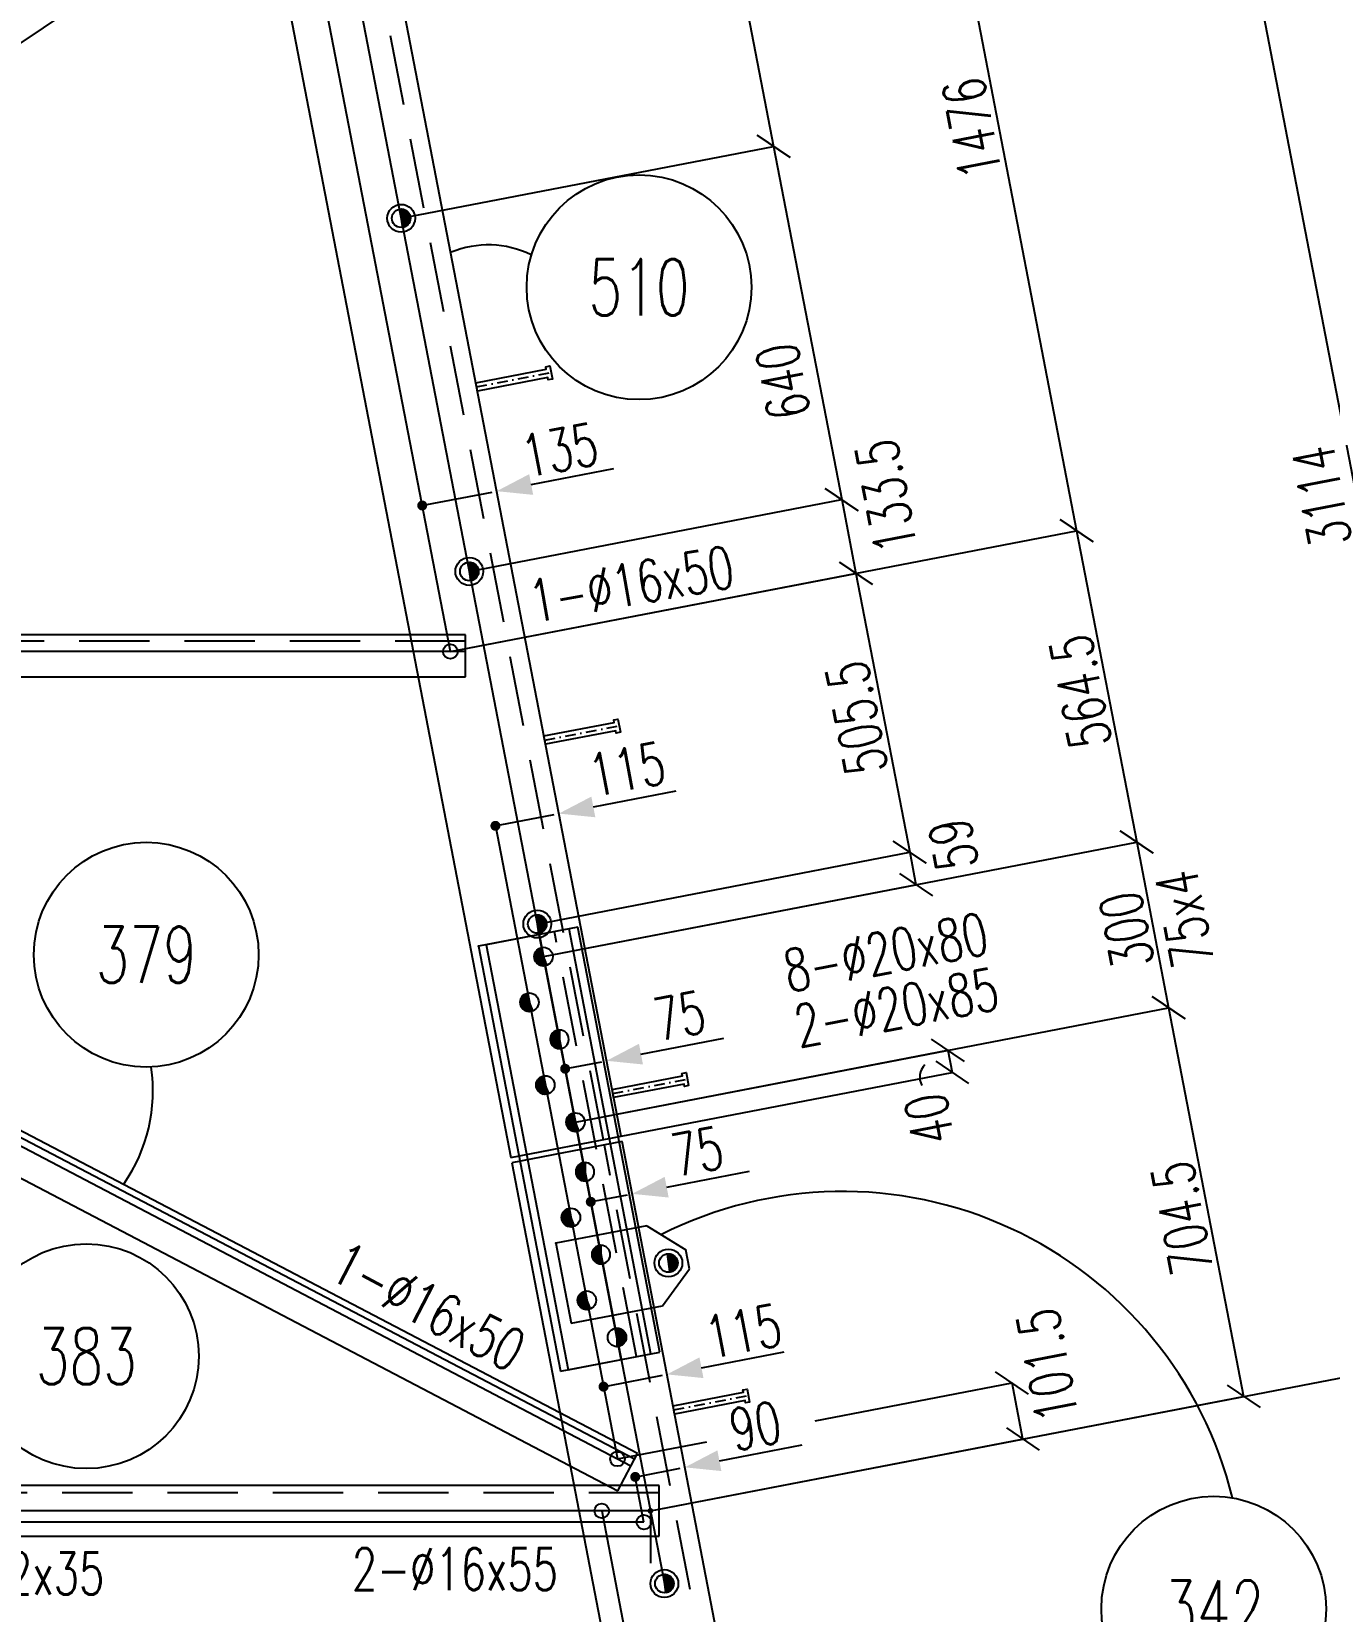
# Model space of a CAD drawing. Extents: x 550527 to 570802, y -97905 to -83555.
# Drawn here: x 566042 to 568351, y -90203 to -87392 of the extents above; entities that cross this region are included whole.
import ezdxf
from ezdxf.enums import TextEntityAlignment as Align

# ---------------------------------------------------------------- set-up
doc = ezdxf.new("R2010")
doc.units = 0
doc.header["$LTSCALE"] = 250
doc.header["$MEASUREMENT"] = 0
doc.linetypes.add('DASHDOT', pattern=[1, 0.5, -0.25, 0, -0.25])
doc.linetypes.add('DASHED', pattern=[0.75, 0.5, -0.25])
doc.layers.get('0').update_dxf_attribs({"linetype": 'CONTINUOUS'})
doc.layers.get('DEFPOINTS').update_dxf_attribs({"linetype": 'CONTINUOUS'})
for name, color, linetype in [('ASSI', 6, 'CONTINUOUS'), ('BOLLINI_1', 7, 'CONTINUOUS'), ('Echelon', 1, 'CONTINUOUS'), ('FORI', 2, 'CONTINUOUS'), ('LINEA_ANG', 2, 'CONTINUOUS'), ('LINEE_PIASTRA', 2, 'CONTINUOUS'), ('LINEE_PIASTRE', 2, 'CONTINUOUS'), ('LS', 7, 'CONTINUOUS'), ('MZ', 6, 'DASHDOT'), ('PIASTRE', 5, 'CONTINUOUS'), ('QT_MAL', 7, 'CONTINUOUS'), ('QT_MPR', 7, 'CONTINUOUS'), ('QT_MSP', 7, 'CONTINUOUS'), ('TRAT-Y', 7, 'DASHED')]:
    doc.layers.add(name, color=color, linetype=linetype)
doc.styles.add('QUOTE', font='ROMANS8.SHX', dxfattribs={"width": 0.7})
doc.styles.add('RQL', font='ROMANS8.SHX', dxfattribs={"width": 0.7})
doc.styles.add('RS', font='ROMANS8.shx', dxfattribs={"width": 0.7})
doc.styles.get("Standard").update_dxf_attribs({"font": 'ROMANS8.SHX', "width": 0.7})
doc.dimstyles.new('FRECCE1', dxfattribs={"dimtxt": 75, "dimasz": 8.33, "dimexe": 0, "dimexo": 0, "dimgap": 1, "dimtad": 1, "dimzin": 0, "dimdsep": 46, "dimtxsty": 'RS', "dimblk1": 'QUOTP', "dimblk2": 'QUOTF', "dimsah": 1, "dimcen": 0, "dimclrd": 2, "dimclre": 2, "dimclrt": 7, "dimadec": 0, "dimazin": 0, "dimtfac": 1, "dimtix": 1, "dimtmove": 2, "dimatfit": 3, "dimldrblk": 'QUOTP', "dimfxl": 1, "dimtolj": 1, "dimtzin": 0, "dimarcsym": 0})
doc.dimstyles.new('TRATTO', dxfattribs={"dimscale": 0, "dimtxt": 75, "dimasz": 50, "dimexe": 0, "dimexo": 0, "dimgap": 10, "dimtad": 1, "dimrnd": 0.5, "dimdsep": 46, "dimtxsty": 'RS', "dimblk1": 'OBLIQUE', "dimblk2": 'OBLIQUE', "dimsah": 1, "dimcen": 0.09, "dimclrd": 2, "dimclre": 2, "dimclrt": 7, "dimadec": 0, "dimazin": 0, "dimtfac": 1, "dimtix": 1, "dimtmove": 2, "dimatfit": 3, "dimfxl": 1, "dimtolj": 1, "dimtzin": 0, "dimarcsym": 0})

# ---------------------------------------------------------------- blocks, each defined once
blk = doc.blocks.new('ASSE98')
blk.add_line((0, 0), (1, 0))
at = {"color": 7, "style": 'QUOTE', "width": 0.5, "flags": 1}
for tag, p in [('TI', (1.38308, 6.82731)), ('DI_S', (1.38308, 6.42178)), ('D_S', (1.38308, 6.02092)), ('E_S', (1.38308, 5.68065)), ('NFORI', (1.36454, 5.29792)), ('ALAR', (1.36349, 4.93246)), ('FAM', (1.3775, 4.54645)), ('ALA', (1.38308, 4.19257)), ('DISP2', (1.38308, 3.84971)), ('DISP1', (1.38308, 3.50686)), ('PINZAF', (1.38308, 3.164)), ('PINZAI', (1.38308, 2.82114)), ('TRP', (1.38308, 2.47829)), ('NP', (1.38308, 2.13543)), ('SV', (1.38308, 1.79257)), ('PESO', (1.38308, 1.44971)), ('QUA', (1.38308, 1.10686)), ('LUN', (1.38308, 0.764)), ('PROF', (1.38308, 0.42114)), ('POS', (1.38308, 0.07829))]:
    blk.add_attdef(tag, p, '', height=0.2, dxfattribs=at)
at = {"color": 7, "flags": 1}
for tag, p in [('LAV1', (3.07431, 6.82847)), ('LAV2', (3.07431, 6.49513)), ('LAV3', (3.07431, 6.1618)), ('LAV4', (3.07431, 5.82847)), ('LAV5', (3.07431, 5.49513)), ('LAV6', (3.07431, 5.1618)), ('LAV7', (3.07431, 4.82847)), ('LAV8', (3.07431, 4.49513)), ('LAV9', (3.07431, 4.1618)), ('LAV10', (3.07431, 3.82847))]:
    blk.add_attdef(tag, p, '', height=0.2, dxfattribs=at)
blk = doc.blocks.new('16')
blk.add_circle((0, 0), 1)
blk = doc.blocks.new('P20')
at = {"color": 0}
for p, q in [((0, 0.98), (0.02, 1)), ((0, 0.94), (0.06, 1)), ((1, -0.01), (0, 0.99)), ((0, 0.89), (0.1, 0.99)), ((0, 0.85), (0.14, 0.99)), ((0, 0.8), (0.18, 0.98)), ((0, 0.76), (0.22, 0.98)), ((0, 0.71), (0.25, 0.97)), ((0, 0.67), (0.29, 0.96)), ((1, -0.05), (0, 0.95)), ((0, 0.62), (0.32, 0.95)), ((0, 0.58), (0.36, 0.93)), ((0, 0.53), (0.39, 0.92)), ((0, 0.49), (0.42, 0.91)), ((1, -0.09), (0, 0.9)), ((0, 0.44), (0.45, 0.89)), ((0, 0.4), (0.48, 0.88)), ((0.99, -0.13), (0, 0.86)), ((0, 0.35), (0.51, 0.86)), ((0, 0.31), (0.54, 0.84)), ((0, 0.26), (0.56, 0.83)), ((0.99, -0.17), (0, 0.81)), ((0, 0.22), (0.59, 0.81)), ((0, 0.17), (0.61, 0.79)), ((0.98, -0.21), (0, 0.77)), ((0, 0.13), (0.64, 0.77)), ((0, 0.08), (0.66, 0.75)), ((0, 0.04), (0.69, 0.73)), ((0.97, -0.25), (0, 0.72)), ((0, -0.01), (0.71, 0.7)), ((0.96, -0.28), (0, 0.68)), ((0, -0.05), (0.73, 0.68)), ((0, -0.1), (0.75, 0.66)), ((0.95, -0.32), (0, 0.63)), ((0, -0.14), (0.77, 0.63)), ((0, -0.19), (0.79, 0.61)), ((0.94, -0.35), (0, 0.59)), ((0, -0.23), (0.81, 0.58)), ((0, -0.28), (0.83, 0.56)), ((0.92, -0.38), (0, 0.54)), ((0, -0.32), (0.85, 0.53)), ((0.91, -0.41), (0, 0.5)), ((0, -0.36), (0.87, 0.5)), ((0, -0.41), (0.88, 0.47)), ((0.9, -0.44), (0, 0.45)), ((0, -0.45), (0.9, 0.44)), ((0.88, -0.47), (0, 0.41)), ((0, -0.5), (0.91, 0.41)), ((0, -0.54), (0.92, 0.38)), ((0.87, -0.5), (0, 0.36)), ((0, -0.59), (0.94, 0.35)), ((0.85, -0.53), (0, 0.32)), ((0, -0.63), (0.95, 0.31)), ((0, -0.68), (0.96, 0.28)), ((0.83, -0.56), (0, 0.27)), ((0, -0.72), (0.97, 0.25)), ((0.81, -0.58), (0, 0.23)), ((0, -0.77), (0.98, 0.21)), ((0.79, -0.61), (0, 0.18)), ((0, -0.81), (0.99, 0.17)), ((0.77, -0.63), (0, 0.14)), ((0, -0.86), (0.99, 0.13)), ((0.75, -0.66), (0, 0.09)), ((0, -0.9), (1, 0.09)), ((0.73, -0.68), (0, 0.05)), ((0, -0.95), (1, 0.05)), ((0.71, -0.7), (0, 0.01)), ((0, -0.99), (1, 0.01)), ((1, 0.04), (0.04, 1)), ((1, 0.09), (0.09, 1)), ((0.99, 0.14), (0.14, 0.99)), ((0.98, 0.19), (0.19, 0.98)), ((0.97, 0.25), (0.25, 0.97)), ((0.95, 0.31), (0.31, 0.95)), ((0.92, 0.38), (0.38, 0.92)), ((0.88, 0.47), (0.47, 0.88)), ((0.81, 0.59), (0.59, 0.81)), ((0.69, -0.73), (0, -0.04)), ((0.66, -0.75), (0, -0.08)), ((0.64, -0.77), (0, -0.13)), ((0.61, -0.79), (0, -0.17)), ((0.59, -0.81), (0, -0.22)), ((0.56, -0.83), (0, -0.26)), ((0.54, -0.84), (0, -0.31)), ((0.51, -0.86), (0, -0.35)), ((0.48, -0.88), (0, -0.4)), ((0.45, -0.89), (0, -0.44)), ((0.42, -0.91), (0, -0.49)), ((0.39, -0.92), (0, -0.53)), ((0.36, -0.93), (0, -0.58)), ((0.32, -0.95), (0, -0.62)), ((0.29, -0.96), (0, -0.67)), ((0.25, -0.97), (0, -0.71)), ((0.22, -0.98), (0, -0.76)), ((0.18, -0.98), (0, -0.8)), ((0.14, -0.99), (0, -0.85)), ((0.1, -0.99), (0, -0.89)), ((0.04, -1), (1, -0.04)), ((0.09, -1), (1, -0.09)), ((0.14, -0.99), (0.99, -0.14)), ((0.19, -0.98), (0.98, -0.19)), ((0.25, -0.97), (0.97, -0.25)), ((0.31, -0.95), (0.95, -0.31)), ((0.38, -0.92), (0.92, -0.38)), ((0.47, -0.88), (0.88, -0.47)), ((0.59, -0.81), (0.81, -0.59))]:
    blk.add_line(p, q, dxfattribs=at)
for radius in [1.5, 1]:
    blk.add_circle((0, 0), radius)
blk = doc.blocks.new('MRKR_98')
blk.add_point((0, 0))
at = {"color": 7, "style": 'QUOTE', "width": 0.5, "flags": 1}
for tag, p in [('TI', (3.73, 6.83)), ('DI_S', (3.73, 6.42)), ('D_S', (3.73, 6.02)), ('E_S', (3.73, 5.68)), ('AUX2', (3.71, 4.93)), ('NFORI', (3.72, 5.3)), ('AUX1', (3.73, 4.19)), ('FAM', (3.73, 4.55)), ('COMMESSA', (3.73, 3.85)), ('MD', (3.73, 3.51)), ('MP', (3.73, 3.16)), ('LARGHEZZA', (3.73, 2.82)), ('SPESSORE', (3.73, 2.48)), ('NP', (3.73, 2.14)), ('SV', (3.73, 1.79)), ('PESO', (3.73, 1.45)), ('QUA', (3.73, 1.11)), ('LUN', (3.73, 0.76)), ('PROF', (3.73, 0.42)), ('POS', (3.73, 0.08))]:
    blk.add_attdef(tag, p, '', height=0.2, dxfattribs=at)
at = {"color": 7, "flags": 1}
for tag, p in [('LAV1', (5.26, 6.88)), ('LAV2', (5.26, 6.55)), ('LAV3', (5.26, 6.21)), ('LAV4', (5.26, 5.88)), ('LAV5', (5.26, 5.55)), ('LAV6', (5.26, 5.21)), ('LAV7', (5.26, 4.88)), ('LAV8', (5.26, 4.55)), ('LAV9', (5.26, 4.21)), ('LAV10', (5.26, 3.88))]:
    blk.add_attdef(tag, p, '', height=0.2, dxfattribs=at)
blk = doc.blocks.new('20')
at = {"color": 0}
for p, q in [((0, 0.98), (0.02, 1)), ((0, 0.94), (0.06, 1)), ((1, -0.01), (0, 0.99)), ((0, 0.89), (0.1, 0.99)), ((0, 0.85), (0.14, 0.99)), ((0, 0.8), (0.18, 0.98)), ((0, 0.76), (0.22, 0.98)), ((0, 0.71), (0.25, 0.97)), ((0, 0.67), (0.29, 0.96)), ((1, -0.05), (0, 0.95)), ((0, 0.62), (0.32, 0.95)), ((0, 0.58), (0.36, 0.93)), ((0, 0.53), (0.39, 0.92)), ((0, 0.49), (0.42, 0.91)), ((1, -0.09), (0, 0.9)), ((0, 0.44), (0.45, 0.89)), ((0, 0.4), (0.48, 0.88)), ((0.99, -0.13), (0, 0.86)), ((0, 0.35), (0.51, 0.86)), ((0, 0.31), (0.54, 0.84)), ((0, 0.26), (0.56, 0.83)), ((0.99, -0.17), (0, 0.81)), ((0, 0.22), (0.59, 0.81)), ((0, 0.17), (0.61, 0.79)), ((0.98, -0.21), (0, 0.77)), ((0, 0.13), (0.64, 0.77)), ((0, 0.08), (0.66, 0.75)), ((0, 0.04), (0.69, 0.73)), ((0.97, -0.25), (0, 0.72)), ((0, -0.01), (0.71, 0.7)), ((0.96, -0.28), (0, 0.68)), ((0, -0.05), (0.73, 0.68)), ((0, -0.1), (0.75, 0.66)), ((0.95, -0.32), (0, 0.63)), ((0, -0.14), (0.77, 0.63)), ((0, -0.19), (0.79, 0.61)), ((0.94, -0.35), (0, 0.59)), ((0, -0.23), (0.81, 0.58)), ((0, -0.28), (0.83, 0.56)), ((0.92, -0.38), (0, 0.54)), ((0, -0.32), (0.85, 0.53)), ((0.91, -0.41), (0, 0.5)), ((0, -0.36), (0.87, 0.5)), ((0, -0.41), (0.88, 0.47)), ((0.9, -0.44), (0, 0.45)), ((0, -0.45), (0.9, 0.44)), ((0.88, -0.47), (0, 0.41)), ((0, -0.5), (0.91, 0.41)), ((0, -0.54), (0.92, 0.38)), ((0.87, -0.5), (0, 0.36)), ((0, -0.59), (0.94, 0.35)), ((0.85, -0.53), (0, 0.32)), ((0, -0.63), (0.95, 0.31)), ((0, -0.68), (0.96, 0.28)), ((0.83, -0.56), (0, 0.27)), ((0, -0.72), (0.97, 0.25)), ((0.81, -0.58), (0, 0.23)), ((0, -0.77), (0.98, 0.21)), ((0.79, -0.61), (0, 0.18)), ((0, -0.81), (0.99, 0.17)), ((0.77, -0.63), (0, 0.14)), ((0, -0.86), (0.99, 0.13)), ((0.75, -0.66), (0, 0.09)), ((0, -0.9), (1, 0.09)), ((0.73, -0.68), (0, 0.05)), ((0, -0.95), (1, 0.05)), ((0.71, -0.7), (0, 0.01)), ((0, -0.99), (1, 0.01)), ((1, 0.04), (0.04, 1)), ((1, 0.09), (0.09, 1)), ((0.99, 0.14), (0.14, 0.99)), ((0.98, 0.19), (0.19, 0.98)), ((0.97, 0.25), (0.25, 0.97)), ((0.95, 0.31), (0.31, 0.95)), ((0.92, 0.38), (0.38, 0.92)), ((0.88, 0.47), (0.47, 0.88)), ((0.81, 0.59), (0.59, 0.81)), ((0.69, -0.73), (0, -0.04)), ((0.66, -0.75), (0, -0.08)), ((0.64, -0.77), (0, -0.13)), ((0.61, -0.79), (0, -0.17)), ((0.59, -0.81), (0, -0.22)), ((0.56, -0.83), (0, -0.26)), ((0.54, -0.84), (0, -0.31)), ((0.51, -0.86), (0, -0.35)), ((0.48, -0.88), (0, -0.4)), ((0.45, -0.89), (0, -0.44)), ((0.42, -0.91), (0, -0.49)), ((0.39, -0.92), (0, -0.53)), ((0.36, -0.93), (0, -0.58)), ((0.32, -0.95), (0, -0.62)), ((0.29, -0.96), (0, -0.67)), ((0.25, -0.97), (0, -0.71)), ((0.22, -0.98), (0, -0.76)), ((0.18, -0.98), (0, -0.8)), ((0.14, -0.99), (0, -0.85)), ((0.1, -0.99), (0, -0.89)), ((0.04, -1), (1, -0.04)), ((0.09, -1), (1, -0.09)), ((0.14, -0.99), (0.99, -0.14)), ((0.19, -0.98), (0.98, -0.19)), ((0.25, -0.97), (0.97, -0.25)), ((0.31, -0.95), (0.95, -0.31)), ((0.38, -0.92), (0.92, -0.38)), ((0.47, -0.88), (0.88, -0.47)), ((0.59, -0.81), (0.81, -0.59))]:
    blk.add_line(p, q, dxfattribs=at)
blk.add_line((0, 1), (0, -1))
blk.add_circle((0, 0), 1)
blk = doc.blocks.new('A$C6E393FD9')
at = {"layer": 'Echelon', "color": 3}
blk.add_lwpolyline([(2.5, 0), (0, 19.8), (168.6, 41.4), (167.9, 47.2), (177.8, 48.5), (181.8, 17.1), (171.9, 15.8), (171.2, 21.6), (2.5, 0)], close=True, dxfattribs=at)
at = {"layer": 'MZ', "ltscale": 0.2}
blk.add_line((1.3, 9.9), (179.8, 32.8), dxfattribs=at)
blk = doc.blocks.new('QUOTP')
at = {"layer": 'ASSI', "color": 2, "const_width": 1.07}
blk.add_lwpolyline([(-0.53, 0, 1), (0.53, 0, 1)], format="xyb", close=True, dxfattribs=at)
blk = doc.blocks.new('QUOTF')
at = {"layer": 'LS', "color": 2}
blk.add_line((7.5, 0), (25.5, 0), dxfattribs=at)
blk.add_solid([(7.5, 2.25), (0, 0), (7.5, -2.25)], dxfattribs=at)
blk = doc.blocks.new('*D123')
at = {"layer": 'DEFPOINTS', "color": 0, "transparency": 16777216}
for p in [(566869.4, -88209.7), (566869.4, -88209.7), (566736.8, -88235.2)]:
    blk.add_point(p, dxfattribs=at)
at = {"layer": 'QT_MAL', "color": 2, "lineweight": -2, "transparency": 16777216}
for p, q in [((566745, -88233.7), (566861.2, -88211.3)), ((566869.4, -88209.7), (566869.4, -88209.7)), ((566736.8, -88235.2), (566736.8, -88235.2))]:
    blk.add_line(p, q, dxfattribs=at)
at = {"layer": 'QT_MAL', "color": 2, "lineweight": -2, "transparency": 16777216, "xscale": 8.33, "yscale": 8.33, "zscale": 8.33}
for name, p, rotation in [('QUOTF', (566869.4, -88209.7), 10.91543261025154), ('QUOTP', (566736.8, -88235.2), 190.9154326102515)]:
    blk.add_blockref(name, p, dxfattribs=dict(at, rotation=rotation))
at = {"layer": 'QT_MAL', "color": 7, "transparency": 16777216, "insert": (566981.7, -88136.5), "char_height": 75, "attachment_point": 5, "rotation": 10.9154, "style": 'RS'}
blk.add_mtext('\\A1;135', dxfattribs=at)
blk = doc.blocks.new('_OBLIQUE')
at = {"color": 0, "linetype": 'ByBlock'}
blk.add_line((-0.5, -0.5), (0.5, 0.5), dxfattribs=at)
blk = doc.blocks.new('*D22')
at = {"layer": 'DEFPOINTS', "color": 0, "transparency": 16777216}
for p in [(562001.3, -90023.8), (567142.9, -90588), (567142.9, -91111.4)]:
    blk.add_point(p, dxfattribs=at)
at = {"layer": 'LS', "color": 2, "lineweight": -2, "transparency": 16777216}
for p, q in [((562001.3, -90023.8), (562001.3, -91111.4)), ((567142.9, -90588), (567142.9, -91111.4)), ((562001.3, -91111.4), (567142.9, -91111.4))]:
    blk.add_line(p, q, dxfattribs=at)
at = {"layer": 'LS', "color": 2, "lineweight": -2, "transparency": 16777216, "xscale": 50, "yscale": 50, "zscale": 50, "rotation": 180}
blk.add_blockref('_OBLIQUE', (562001.3, -91111.4), dxfattribs=at)
at = {"layer": 'LS', "color": 2, "lineweight": -2, "transparency": 16777216, "xscale": 50, "yscale": 50, "zscale": 50}
blk.add_blockref('_OBLIQUE', (567142.9, -91111.4), dxfattribs=at)
at = {"layer": 'LS', "color": 7, "transparency": 16777216, "insert": (564572.1, -91063.9), "char_height": 75, "attachment_point": 5, "style": 'RS'}
blk.add_mtext('\\A1;5141.5', dxfattribs=at)
blk = doc.blocks.new('xxx')
blk.add_circle((0, 0), 8)
at = {"color": 3, "style": 'RQL', "width": 0.7}
blk.add_attdef('POS', text='', height=4, dxfattribs=at).set_placement((0, 0), align=Align.MIDDLE)
at = {"style": 'RQL', "width": 0.7, "flags": 1}
for tag, p in [('POS1', (-0.39, -5.42)), ('TIPO', (-0.39, -8.66))]:
    blk.add_attdef(tag, p, '', height=2, dxfattribs=at)
blk = doc.blocks.new('bull')
at = {"style": 'RS', "width": 0.7, "flags": 1}
for tag, p in [('NN', (-12.25, 0)), ('DIAMETRO', (0, -4.86)), ('SERRAGGIO', (0, -9.71)), ('LUNGHEZZA', (0, -14.57)), ('NB', (0, -19.43)), ('TIPO', (0, -24.12)), ('EL', (-0.14, -29))]:
    blk.add_attdef(tag, p, '', height=3, dxfattribs=at)
at = {"style": 'RS', "width": 0.7}
blk.add_attdef('BULLONE', (0, 0), '', height=3, dxfattribs=at)
blk = doc.blocks.new('*D121')
at = {"layer": 'DEFPOINTS', "color": 0, "transparency": 16777216}
for p in [(567115.9, -89963.4), (567204.3, -89946.4), (567204.3, -89946.4)]:
    blk.add_point(p, dxfattribs=at)
at = {"layer": 'QT_MAL', "color": 2, "lineweight": -2, "transparency": 16777216}
for p, q in [((567115.9, -89963.4), (567115.9, -89963.4)), ((567124.1, -89961.9), (567196.1, -89948)), ((567204.3, -89946.4), (567204.3, -89946.4))]:
    blk.add_line(p, q, dxfattribs=at)
at = {"layer": 'QT_MAL', "color": 2, "lineweight": -2, "transparency": 16777216, "xscale": 8.33, "yscale": 8.33, "zscale": 8.33}
for name, p, rotation in [('QUOTF', (567204.3, -89946.4), 10.91543261025337), ('QUOTP', (567115.9, -89963.4), 190.9154326102534)]:
    blk.add_blockref(name, p, dxfattribs=dict(at, rotation=rotation))
at = {"layer": 'QT_MAL', "color": 7, "transparency": 16777216, "insert": (567329.6, -89872.6), "char_height": 75, "attachment_point": 5, "rotation": 10.9154, "style": 'RS'}
blk.add_mtext('\\A1;90', dxfattribs=at)
blk = doc.blocks.new('*D79')
at = {"layer": 'DEFPOINTS', "color": 0, "transparency": 16777216}
for p in [(567771, -86731.6), (568689.4, -89725.6), (567142.9, -90023.8)]:
    blk.add_point(p, dxfattribs=at)
at = {"layer": 'QT_MPR', "color": 2, "lineweight": -2, "transparency": 16777216}
for p, q in [((567771, -86731.6), (568099.8, -86668.2)), ((568099.8, -86668.2), (568689.4, -89725.6)), ((567142.9, -90023.8), (568689.4, -89725.6))]:
    blk.add_line(p, q, dxfattribs=at)
at = {"layer": 'QT_MPR', "color": 2, "lineweight": -2, "transparency": 16777216, "xscale": 50, "yscale": 50, "zscale": 50}
for p, rotation in [((568099.8, -86668.2), 100.9154326102447), ((568689.4, -89725.6), 280.9154326102447)]:
    blk.add_blockref('_OBLIQUE', p, dxfattribs=dict(at, rotation=rotation))
at = {"layer": 'QT_MPR', "color": 7, "transparency": 16777216, "insert": (568337.4, -88218.7), "char_height": 75, "attachment_point": 5, "rotation": 100.9154, "style": 'RS'}
blk.add_mtext('\\A1;3114', dxfattribs=at)
blk = doc.blocks.new('*D87')
at = {"layer": 'DEFPOINTS', "color": 0, "transparency": 16777216}
for p in [(566507.4, -87045.5), (567901.4, -88280.2), (566787, -88495.1)]:
    blk.add_point(p, dxfattribs=at)
at = {"layer": 'QT_MPR', "color": 2, "lineweight": -2, "transparency": 16777216}
for p, q in [((566507.4, -87045.5), (567621.9, -86830.6)), ((567621.9, -86830.6), (567901.4, -88280.2)), ((566787, -88495.1), (567901.4, -88280.2))]:
    blk.add_line(p, q, dxfattribs=at)
at = {"layer": 'QT_MPR', "color": 2, "lineweight": -2, "transparency": 16777216, "xscale": 50, "yscale": 50, "zscale": 50}
for p, rotation in [((567621.9, -86830.6), 100.9154326102447), ((567901.4, -88280.2), 280.9154326102447)]:
    blk.add_blockref('_OBLIQUE', p, dxfattribs=dict(at, rotation=rotation))
at = {"layer": 'QT_MPR', "color": 7, "transparency": 16777216, "insert": (567715, -87564.4), "char_height": 75, "attachment_point": 5, "rotation": 100.9154, "style": 'RS'}
blk.add_mtext('\\A1;1476', dxfattribs=at)
blk = doc.blocks.new('*D88')
at = {"layer": 'DEFPOINTS', "color": 0, "transparency": 16777216}
for p in [(566787, -88495.1), (568008.2, -88834.1), (566952.7, -89037.7)]:
    blk.add_point(p, dxfattribs=at)
at = {"layer": 'QT_MPR', "color": 2, "lineweight": -2, "transparency": 16777216}
for p, q in [((566787, -88495.1), (567901.4, -88280.2)), ((567901.4, -88280.2), (568008.2, -88834.1)), ((566952.7, -89037.7), (568008.2, -88834.1))]:
    blk.add_line(p, q, dxfattribs=at)
at = {"layer": 'QT_MPR', "color": 2, "lineweight": -2, "transparency": 16777216, "xscale": 50, "yscale": 50, "zscale": 50}
for p, rotation in [((567901.4, -88280.2), 100.9154326102447), ((568008.2, -88834.1), 280.9154326102447)]:
    blk.add_blockref('_OBLIQUE', p, dxfattribs=dict(at, rotation=rotation))
at = {"layer": 'QT_MPR', "color": 7, "transparency": 16777216, "insert": (567908.2, -88566.1), "char_height": 75, "attachment_point": 5, "rotation": 100.9154, "style": 'RS'}
blk.add_mtext('\\A1;564.5', dxfattribs=at)
blk = doc.blocks.new('*D89')
at = {"layer": 'DEFPOINTS', "color": 0, "transparency": 16777216}
for p in [(566952.7, -89037.7), (568065.1, -89128.7), (567009.5, -89332.3)]:
    blk.add_point(p, dxfattribs=at)
at = {"layer": 'QT_MPR', "color": 2, "lineweight": -2, "transparency": 16777216}
for p, q in [((566952.7, -89037.7), (568008.2, -88834.1)), ((568008.2, -88834.1), (568065.1, -89128.7)), ((567009.5, -89332.3), (568065.1, -89128.7))]:
    blk.add_line(p, q, dxfattribs=at)
at = {"layer": 'QT_MPR', "color": 2, "lineweight": -2, "transparency": 16777216, "xscale": 50, "yscale": 50, "zscale": 50}
for p, rotation in [((568008.2, -88834.1), 100.9154326102447), ((568065.1, -89128.7), 280.9154326102447)]:
    blk.add_blockref('_OBLIQUE', p, dxfattribs=dict(at, rotation=rotation))
at = {"layer": 'QT_MPR', "color": 7, "transparency": 16777216, "insert": (568093.4, -88970.5), "char_height": 75, "attachment_point": 5, "rotation": 100.9154, "style": 'RS'}
blk.add_mtext('\\A1;75x4', dxfattribs=at)
blk = doc.blocks.new('*D90')
at = {"layer": 'DEFPOINTS', "color": 0, "transparency": 16777216}
for p in [(566952.7, -89037.7), (568065.1, -89128.7), (567009.5, -89332.3)]:
    blk.add_point(p, dxfattribs=at)
at = {"layer": 'QT_MPR', "color": 2, "lineweight": -2, "transparency": 16777216}
for p, q in [((566952.7, -89037.7), (568008.2, -88834.1)), ((568008.2, -88834.1), (568065.1, -89128.7)), ((567009.5, -89332.3), (568065.1, -89128.7))]:
    blk.add_line(p, q, dxfattribs=at)
at = {"layer": 'QT_MPR', "color": 2, "lineweight": -2, "transparency": 16777216, "xscale": 50, "yscale": 50, "zscale": 50}
for p, rotation in [((568008.2, -88834.1), 100.9154326102447), ((568065.1, -89128.7), 280.9154326102447)]:
    blk.add_blockref('_OBLIQUE', p, dxfattribs=dict(at, rotation=rotation))
at = {"layer": 'QT_MPR', "color": 7, "transparency": 16777216, "insert": (567990, -88990.4), "char_height": 75, "attachment_point": 5, "rotation": 100.9154, "style": 'RS'}
blk.add_mtext('\\A1;300', dxfattribs=at)
blk = doc.blocks.new('*D91')
at = {"layer": 'DEFPOINTS', "color": 0, "transparency": 16777216}
for p in [(567679.9, -89243.8), (567009.5, -89332.3), (567090.7, -89357.4)]:
    blk.add_point(p, dxfattribs=at)
at = {"layer": 'QT_MPR', "color": 2, "lineweight": -2, "transparency": 16777216}
for p, q in [((567009.5, -89332.3), (567672.3, -89204.4)), ((567672.3, -89204.4), (567679.9, -89243.8)), ((567090.7, -89357.4), (567679.9, -89243.8))]:
    blk.add_line(p, q, dxfattribs=at)
at = {"layer": 'QT_MPR', "color": 2, "lineweight": -2, "transparency": 16777216, "xscale": 50, "yscale": 50, "zscale": 50}
for p, rotation in [((567672.3, -89204.4), 100.9154326102447), ((567679.9, -89243.8), 280.9154326102447)]:
    blk.add_blockref('_OBLIQUE', p, dxfattribs=dict(at, rotation=rotation))
at = {"layer": 'QT_MPR', "color": 7, "transparency": 16777216, "insert": (567639, -89327), "char_height": 75, "attachment_point": 5, "rotation": 100.9154, "style": 'RS'}
blk.add_mtext('\\A1;40', dxfattribs=at)
blk = doc.blocks.new('*D92')
at = {"layer": 'DEFPOINTS', "color": 0, "transparency": 16777216}
for p in [(567009.5, -89332.3), (568198.4, -89820.2), (567142.9, -90023.8)]:
    blk.add_point(p, dxfattribs=at)
at = {"layer": 'QT_MPR', "color": 2, "lineweight": -2, "transparency": 16777216}
for p, q in [((567009.5, -89332.3), (568065.1, -89128.7)), ((568065.1, -89128.7), (568198.4, -89820.2)), ((567142.9, -90023.8), (568198.4, -89820.2))]:
    blk.add_line(p, q, dxfattribs=at)
at = {"layer": 'QT_MPR', "color": 2, "lineweight": -2, "transparency": 16777216, "xscale": 50, "yscale": 50, "zscale": 50}
for p, rotation in [((568065.1, -89128.7), 100.9154326102447), ((568198.4, -89820.2), 280.9154326102447)]:
    blk.add_blockref('_OBLIQUE', p, dxfattribs=dict(at, rotation=rotation))
at = {"layer": 'QT_MPR', "color": 7, "transparency": 16777216, "insert": (568088.9, -89503.1), "char_height": 75, "attachment_point": 5, "rotation": 100.9154, "style": 'RS'}
blk.add_mtext('\\A1;704.5', dxfattribs=at)
blk = doc.blocks.new('*D94')
at = {"layer": 'DEFPOINTS', "color": 0, "transparency": 16777216}
for p in [(566578.2, -87095.7), (567362.2, -87596.3), (566699.4, -87724.2)]:
    blk.add_point(p, dxfattribs=at)
at = {"layer": 'QT_MSP', "color": 2, "lineweight": -2, "transparency": 16777216}
for p, q in [((566578.2, -87095.7), (567241, -86967.9)), ((567241, -86967.9), (567362.2, -87596.3)), ((566699.4, -87724.2), (567362.2, -87596.3))]:
    blk.add_line(p, q, dxfattribs=at)
at = {"layer": 'QT_MSP', "color": 2, "lineweight": -2, "transparency": 16777216, "xscale": 50, "yscale": 50, "zscale": 50}
for p, rotation in [((567241, -86967.9), 100.9154326102447), ((567362.2, -87596.3), 280.9154326102447)]:
    blk.add_blockref('_OBLIQUE', p, dxfattribs=dict(at, rotation=rotation))
at = {"layer": 'QT_MSP', "color": 7, "transparency": 16777216, "insert": (567254.9, -87291.1), "char_height": 75, "attachment_point": 5, "rotation": 100.9154, "style": 'RS'}
blk.add_mtext('\\A1;640', dxfattribs=at)
blk = doc.blocks.new('*D95')
at = {"layer": 'DEFPOINTS', "color": 0, "transparency": 16777216}
for p in [(566699.4, -87724.2), (567483.4, -88224.8), (566820.6, -88352.6)]:
    blk.add_point(p, dxfattribs=at)
at = {"layer": 'QT_MSP', "color": 2, "lineweight": -2, "transparency": 16777216}
for p, q in [((566699.4, -87724.2), (567362.2, -87596.3)), ((567362.2, -87596.3), (567483.4, -88224.8)), ((566820.6, -88352.6), (567483.4, -88224.8))]:
    blk.add_line(p, q, dxfattribs=at)
at = {"layer": 'QT_MSP', "color": 2, "lineweight": -2, "transparency": 16777216, "xscale": 50, "yscale": 50, "zscale": 50}
for p, rotation in [((567362.2, -87596.3), 100.9154326102447), ((567483.4, -88224.8), 280.9154326102447)]:
    blk.add_blockref('_OBLIQUE', p, dxfattribs=dict(at, rotation=rotation))
at = {"layer": 'QT_MSP', "color": 7, "transparency": 16777216, "insert": (567378.6, -88014.7), "char_height": 75, "attachment_point": 5, "rotation": 100.9154, "style": 'RS'}
blk.add_mtext('\\A1;640', dxfattribs=at)
blk = doc.blocks.new('*D96')
at = {"layer": 'DEFPOINTS', "color": 0, "transparency": 16777216}
for p in [(566820.6, -88352.6), (567508.7, -88355.9), (566787, -88495.1)]:
    blk.add_point(p, dxfattribs=at)
at = {"layer": 'QT_MSP', "color": 2, "lineweight": -2, "transparency": 16777216}
for p, q in [((566820.6, -88352.6), (567483.4, -88224.8)), ((567483.4, -88224.8), (567508.7, -88355.9)), ((566787, -88495.1), (567508.7, -88355.9))]:
    blk.add_line(p, q, dxfattribs=at)
at = {"layer": 'QT_MSP', "color": 2, "lineweight": -2, "transparency": 16777216, "xscale": 50, "yscale": 50, "zscale": 50}
for p, rotation in [((567483.4, -88224.8), 100.9154326102447), ((567508.7, -88355.9), 280.9154326102447)]:
    blk.add_blockref('_OBLIQUE', p, dxfattribs=dict(at, rotation=rotation))
at = {"layer": 'QT_MSP', "color": 7, "transparency": 16777216, "insert": (567562.3, -88218.9), "char_height": 75, "attachment_point": 5, "rotation": 100.9154, "style": 'RS'}
blk.add_mtext('\\A1;133.5', dxfattribs=at)
blk = doc.blocks.new('*D97')
at = {"layer": 'DEFPOINTS', "color": 0, "transparency": 16777216}
for p in [(566787, -88495.1), (567604.3, -88852), (566941.5, -88979.8)]:
    blk.add_point(p, dxfattribs=at)
at = {"layer": 'QT_MSP', "color": 2, "lineweight": -2, "transparency": 16777216}
for p, q in [((566787, -88495.1), (567508.7, -88355.9)), ((567508.7, -88355.9), (567604.3, -88852)), ((566941.5, -88979.8), (567604.3, -88852))]:
    blk.add_line(p, q, dxfattribs=at)
at = {"layer": 'QT_MSP', "color": 2, "lineweight": -2, "transparency": 16777216, "xscale": 50, "yscale": 50, "zscale": 50}
for p, rotation in [((567508.7, -88355.9), 100.9154326102447), ((567604.3, -88852), 280.9154326102447)]:
    blk.add_blockref('_OBLIQUE', p, dxfattribs=dict(at, rotation=rotation))
at = {"layer": 'QT_MSP', "color": 7, "transparency": 16777216, "insert": (567509.8, -88613), "char_height": 75, "attachment_point": 5, "rotation": 100.9154, "style": 'RS'}
blk.add_mtext('\\A1;505.5', dxfattribs=at)
blk = doc.blocks.new('*D98')
at = {"layer": 'DEFPOINTS', "color": 0, "transparency": 16777216}
for p in [(567615.5, -88909.9), (566941.5, -88979.8), (566952.7, -89037.7)]:
    blk.add_point(p, dxfattribs=at)
at = {"layer": 'QT_MSP', "color": 2, "lineweight": -2, "transparency": 16777216}
for p, q in [((566941.5, -88979.8), (567604.3, -88852)), ((567604.3, -88852), (567615.5, -88909.9)), ((566952.7, -89037.7), (567615.5, -88909.9))]:
    blk.add_line(p, q, dxfattribs=at)
at = {"layer": 'QT_MSP', "color": 2, "lineweight": -2, "transparency": 16777216, "xscale": 50, "yscale": 50, "zscale": 50}
for p, rotation in [((567604.3, -88852), 100.9154326102447), ((567615.5, -88909.9), 280.9154326102447)]:
    blk.add_blockref('_OBLIQUE', p, dxfattribs=dict(at, rotation=rotation))
at = {"layer": 'QT_MSP', "color": 7, "transparency": 16777216, "insert": (567681.8, -88838.1), "char_height": 75, "attachment_point": 5, "rotation": 100.9154, "style": 'RS'}
blk.add_mtext('\\A1;59', dxfattribs=at)
blk = doc.blocks.new('*D33')
at = {"layer": 'DEFPOINTS', "color": 0, "transparency": 16777216}
for p in [(567786.4, -89796.1), (567436.2, -89863.7), (567142.9, -90023.8)]:
    blk.add_point(p, dxfattribs=at)
at = {"layer": 'LS', "color": 2, "lineweight": -2, "transparency": 16777216}
for p, q in [((567436.2, -89863.7), (567786.4, -89796.1)), ((567805.7, -89896), (567786.4, -89796.1)), ((567142.9, -90023.8), (567805.7, -89896))]:
    blk.add_line(p, q, dxfattribs=at)
at = {"layer": 'LS', "color": 2, "lineweight": -2, "transparency": 16777216, "xscale": 50, "yscale": 50, "zscale": 50}
for p, rotation in [((567786.4, -89796.1), 100.9154326104165), ((567805.7, -89896), 280.9154326104165)]:
    blk.add_blockref('_OBLIQUE', p, dxfattribs=dict(at, rotation=rotation))
at = {"layer": 'LS', "color": 7, "transparency": 16777216, "insert": (567849.3, -89764.9), "char_height": 75, "attachment_point": 5, "rotation": 100.9154, "style": 'RS'}
blk.add_mtext('\\A1;101.5', dxfattribs=at)
blk = doc.blocks.new('*D127')
at = {"layer": 'DEFPOINTS', "color": 0, "transparency": 16777216}
for p in [(566980, -88783.3), (566980, -88783.3), (566867.1, -88805.1)]:
    blk.add_point(p, dxfattribs=at)
at = {"layer": 'QT_MAL', "color": 2, "lineweight": -2, "transparency": 16777216}
for p, q in [((566875.3, -88803.5), (566971.8, -88784.9)), ((566980, -88783.3), (566980, -88783.3)), ((566867.1, -88805.1), (566867.1, -88805.1))]:
    blk.add_line(p, q, dxfattribs=at)
at = {"layer": 'QT_MAL', "color": 2, "lineweight": -2, "transparency": 16777216, "xscale": 8.33, "yscale": 8.33, "zscale": 8.33}
for name, p, rotation in [('QUOTF', (566980, -88783.3), 10.91543261024472), ('QUOTP', (566867.1, -88805.1), 190.9154326102447)]:
    blk.add_blockref(name, p, dxfattribs=dict(at, rotation=rotation))
at = {"layer": 'QT_MAL', "color": 7, "transparency": 16777216, "insert": (567101.4, -88704.2), "char_height": 75, "attachment_point": 5, "rotation": 10.9154, "style": 'RS'}
blk.add_mtext('\\A1;115', dxfattribs=at)
blk = doc.blocks.new('*D128')
at = {"layer": 'DEFPOINTS', "color": 0, "transparency": 16777216}
for p in [(567172.4, -89781), (567172.4, -89781), (567059.5, -89802.8)]:
    blk.add_point(p, dxfattribs=at)
at = {"layer": 'QT_MAL', "color": 2, "lineweight": -2, "transparency": 16777216}
for p, q in [((567067.7, -89801.2), (567164.2, -89782.6)), ((567172.4, -89781), (567172.4, -89781)), ((567059.5, -89802.8), (567059.5, -89802.8))]:
    blk.add_line(p, q, dxfattribs=at)
at = {"layer": 'QT_MAL', "color": 2, "lineweight": -2, "transparency": 16777216, "xscale": 8.33, "yscale": 8.33, "zscale": 8.33}
for name, p, rotation in [('QUOTF', (567172.4, -89781), 10.91543261024065), ('QUOTP', (567059.5, -89802.8), 190.9154326102406)]:
    blk.add_blockref(name, p, dxfattribs=dict(at, rotation=rotation))
at = {"layer": 'QT_MAL', "color": 7, "transparency": 16777216, "insert": (567308.2, -89704.1), "char_height": 75, "attachment_point": 5, "rotation": 10.9154, "style": 'RS'}
blk.add_mtext('\\A1;115', dxfattribs=at)
blk = doc.blocks.new('*D129')
at = {"layer": 'DEFPOINTS', "color": 0, "transparency": 16777216}
for p in [(567110.5, -89459.8), (567110.5, -89459.8), (567036.8, -89474)]:
    blk.add_point(p, dxfattribs=at)
at = {"layer": 'QT_MAL', "color": 2, "lineweight": -2, "transparency": 16777216}
for p, q in [((567110.5, -89459.8), (567110.5, -89459.8)), ((567036.8, -89474), (567036.8, -89474)), ((567045, -89472.5), (567102.3, -89461.4))]:
    blk.add_line(p, q, dxfattribs=at)
at = {"layer": 'QT_MAL', "color": 2, "lineweight": -2, "transparency": 16777216, "xscale": 8.33, "yscale": 8.33, "zscale": 8.33}
for name, p, rotation in [('QUOTF', (567110.5, -89459.8), 10.91543261024065), ('QUOTP', (567036.8, -89474), 190.9154326102406)]:
    blk.add_blockref(name, p, dxfattribs=dict(at, rotation=rotation))
at = {"layer": 'QT_MAL', "color": 7, "transparency": 16777216, "insert": (567226.5, -89384.4), "char_height": 75, "attachment_point": 5, "rotation": 10.9154, "style": 'RS'}
blk.add_mtext('\\A1;75', dxfattribs=at)
blk = doc.blocks.new('*D130')
at = {"layer": 'DEFPOINTS', "color": 0, "transparency": 16777216}
for p in [(567064.8, -89223.1), (567064.8, -89223.1), (566991.2, -89237.3)]:
    blk.add_point(p, dxfattribs=at)
at = {"layer": 'QT_MAL', "color": 2, "lineweight": -2, "transparency": 16777216}
for p, q in [((566999.4, -89235.7), (567056.7, -89224.7)), ((567064.8, -89223.1), (567064.8, -89223.1)), ((566991.2, -89237.3), (566991.2, -89237.3))]:
    blk.add_line(p, q, dxfattribs=at)
at = {"layer": 'QT_MAL', "color": 2, "lineweight": -2, "transparency": 16777216, "xscale": 8.33, "yscale": 8.33, "zscale": 8.33}
for name, p, rotation in [('QUOTF', (567064.8, -89223.1), 10.91543261024472), ('QUOTP', (566991.2, -89237.3), 190.9154326102447)]:
    blk.add_blockref(name, p, dxfattribs=dict(at, rotation=rotation))
at = {"layer": 'QT_MAL', "color": 7, "transparency": 16777216, "insert": (567194.8, -89143), "char_height": 75, "attachment_point": 5, "rotation": 10.9154, "style": 'RS'}
blk.add_mtext('\\A1;75', dxfattribs=at)

msp = doc.modelspace()

# ---------------------------------------------------------------- linework, layer by layer
at = {"layer": 'ASSI', "color": 6}
msp.add_line((567056.297, -90023.795), (567127.915, -90395.163), dxfattribs=at)
at = {"layer": 'LINEA_ANG'}
for p, q in [((567090.73, -89357.395), (566497.087, -86279.114)), ((566300.706, -86316.986), (566894.349, -89395.267)), ((562199.347, -89969.522), (566600.402, -87025.419)), ((566813.95, -88465.1), (564312.95, -88465.1)), ((567114.504, -89932.092), (564322.931, -88470.613)), ((567119.838, -89921.904), (564328.265, -88460.425)), ((566813.95, -88540.1), (566813.95, -88465.1)), ((564293.479, -88526.87), (567085.052, -89988.349)), ((564312.95, -88540.1), (566813.95, -88540.1)), ((566998.131, -88988.181), (566850.845, -89016.585)), ((567143.938, -89744.25), (566998.131, -88988.181)), ((566850.845, -89016.585), (566996.652, -89772.654)), ((566894.349, -89395.267), (567090.73, -89357.395)), ((567092.57, -89366.933), (566896.188, -89404.805)), ((567316.015, -90525.585), (567092.57, -89366.933)), ((566896.188, -89404.805), (567119.633, -90563.457)), ((566996.652, -89772.654), (567143.938, -89744.25)), ((567085.052, -89988.349), (567119.838, -89921.904)), ((567158.581, -89978.795), (561904.581, -89978.795)), ((567158.581, -90068.795), (567158.581, -89978.795)), ((561904.581, -90068.795), (567158.581, -90068.795))]:
    msp.add_line(p, q, dxfattribs=at)
at = {"layer": 'LINEE_PIASTRA'}
for p, q in [((567136.681, -89516.504), (567206.01, -89559.147)), ((567164.138, -89658.88), (567212.638, -89593.514))]:
    msp.add_line(p, q, dxfattribs=at)
at = {"layer": 'LINEE_PIASTRE'}
for p, q in [((567013.841, -88985.151), (566837.098, -89019.236)), ((567159.648, -89741.22), (567013.841, -88985.151)), ((566837.098, -89019.236), (566982.905, -89775.305)), ((567136.681, -89516.504), (566974.666, -89547.748)), ((566974.666, -89547.748), (567002.123, -89690.125)), ((567212.638, -89593.514), (567206.01, -89559.147)), ((567002.123, -89690.125), (567164.138, -89658.88)), ((566982.905, -89775.305), (567159.648, -89741.22))]:
    msp.add_line(p, q, dxfattribs=at)
at = {"layer": 'LS', "color": 6}
for p, q in [((566423.434, -86293.318), (567167.795, -90153.13)), ((566786.95, -88495.1), (566507.401, -87045.524)), ((566867.09, -88805.089), (567084.323, -89931.529)), ((567084.323, -89931.529), (567243.42, -89900.847)), ((567131.434, -90043.795), (567116.43, -89965.993)), ((567142.853, -90023.795), (561904.581, -90023.795)), ((567131.434, -90043.795), (562039.064, -90043.795)), ((567142.853, -90023.795), (567142.853, -90117.139))]:
    msp.add_line(p, q, dxfattribs=at)
for points, const_width in [([(567140.228, -90023.795, 1), (567145.478, -90023.795, 1)], 4.75), ([(567140.228, -90023.795, 1), (567145.478, -90023.795, 1)], 4.75), ([(567142.478, -90023.795, 1), (567143.228, -90023.795, 1)], 0.25), ([(567142.478, -90023.795, 1), (567143.228, -90023.795, 1)], 0.25), ([(567142.478, -90023.795, 1), (567143.228, -90023.795, 1)], 0.25)]:
    msp.add_lwpolyline(points, format="xyb", close=True, dxfattribs=dict(at, const_width=const_width))
for centre, radius, start, end in [((566854.393, -87944.209), 172.63, 63.853897, 112.476845), ((565967.811, -89276.861), 289.781, 325.335442, 8.467496), ((567652.091, -89252.129), 30.015, 133.244284, 210.272333), ((567484.529, -90170.212), 714.64, 13.720404, 116.794908)]:
    msp.add_arc(centre, radius, start, end, dxfattribs=at)
at = {"layer": 'TRAT-Y'}
for p, q in [((567059.309, -89363.454), (566465.666, -86285.174)), ((566813.95, -88476.6), (564312.95, -88476.6)), ((567117.917, -89749.268), (566972.11, -88993.199)), ((567284.594, -90531.644), (567061.149, -89372.993)), ((567158.581, -89991.795), (561904.581, -89991.795))]:
    msp.add_line(p, q, dxfattribs=at)

# ---------------------------------------------------------------- block references
at = {"layer": 'ASSI'}
ref = msp.add_blockref('ASSE98', (569442.808, -85711.025), dxfattribs=dict(at, xscale=3135, rotation=280.9154326102476))
ref.add_attrib('PROF', 'L200x20', (567740.363, -85158.797), dxfattribs={"layer": '0', "color": 2, "height": 87.5, "style": 'QUOTE', "width": 0.7})
ref.add_attrib('LUN', '3135', (568508.196, -85158.797), dxfattribs={"layer": '0', "color": 2, "height": 87.5, "style": 'QUOTE', "width": 0.7})
ref.add_attrib('SV', 'Lg.', (568323.03, -85158.797), dxfattribs={"layer": '0', "color": 2, "height": 87.5, "style": 'QUOTE', "width": 0.7})
for p, xscale, rotation in [((567090.729, -89357.385), 3135, 100.9154326102447), ((566813.95, -88495.1), 2501, 180), ((567108.243, -89944.052), 3151, 152.3664917154603), ((567090.915, -89754.475), 770, 100.9154326101934), ((567316.013, -90525.575), 1180, 100.9154326102407), ((567158.581, -89978.795), 5254, 180)]:
    msp.add_blockref('ASSE98', p, dxfattribs=dict(at, xscale=xscale, rotation=rotation))
at = {"layer": 'BOLLINI_1'}
for p, xscale, yscale, zscale, values in [((567122.696, -87846.919), 24.99750000000225, 24.99750000000225, 24.99750000000225, {'POS': '510'}), ((566245.66, -89034.384), 25, 25, 25, {'POS': '379'}), ((566139.101, -89748.642), 25, 25, 25, {'POS': '383'}), ((568145.39, -90197.884), 24.99749993750913, 24.99749993750913, 24.99749993750913, {'POS': '342'})]:
    msp.add_blockref('xxx', p, dxfattribs=dict(at, xscale=xscale, yscale=yscale, zscale=zscale)).add_auto_attribs(values)
at = {"layer": 'FORI'}
for name, p, xscale, yscale, zscale, rotation in [('P20', (566699.371, -87724.161), 16.5, 16.5, 16.5, 7.543052222774039), ('P20', (566820.561, -88352.582), 16.5, 16.5, 16.5, 7.543052222774039), ('P20', (566941.527, -88979.837), 16.5, 16.5, 16.5, 7.543052222774039), ('20', (566952.682, -89037.683), 16.5, 16.5, 16.5, 201.830865220485), ('20', (566927.608, -89118.9), 16.5, 16.5, 16.5, 201.830865220485), ('20', (566956.012, -89266.186), 16.5, 16.5, 16.5, 201.830865220485), ('20', (567009.49, -89332.255), 16.5, 16.5, 16.5, 201.830865220485), ('20', (567001.458, -89501.844), 16.5, 16.5, 16.5, 201.830865220485), ('P20', (567174.928, -89582.81), 16.5, 16.5, 16.5, 7.543052222774039), ('20', (567029.862, -89649.13), 16.5, 16.5, 16.5, 201.830865220485), ('16', (567084.323, -89931.529), 13, 13, 13, 359.9574476220001), ('16', (567131.434, -90043.795), 13, 13, 13, 0.04745451600003003), ('P20', (567167.795, -90153.13), 16.5, 16.5, 16.5, 7.543052222774039)]:
    msp.add_blockref(name, p, dxfattribs=dict(at, xscale=xscale, yscale=yscale, zscale=zscale, rotation=rotation))
for name, p, xscale, yscale, zscale in [('16', (566786.95, -88495.1), 13, 13, 13), ('20', (566981.086, -89184.969), -16.5, 16.5, 16.5), ('20', (567026.533, -89420.627), -16.5, 16.5, 16.5), ('20', (567054.937, -89567.913), -16.5, 16.5, 16.5), ('20', (567083.341, -89715.199), 16.5, 16.5, 16.5), ('16', (567056.297, -90023.795), 13, 13, 13)]:
    msp.add_blockref(name, p, dxfattribs=dict(at, xscale=xscale, yscale=yscale, zscale=zscale))
at = {"layer": 'LS', "color": 6, "xscale": 0.7500000000000001, "yscale": 0.7500000000000001, "zscale": 0.7500000000000001, "rotation": 3.618223307568464}
for p in [(566833.138, -88031.652), (566954.328, -88660.073), (567075.561, -89288.714), (567184.159, -89851.838)]:
    msp.add_blockref('A$C6E393FD9', p, dxfattribs=at)
at = {"layer": 'LS', "color": 7, "xscale": 25, "yscale": 25, "zscale": 25}
for p, rotation, values in [((566935.242, -88444.124), 10.12149136714252, {'BULLONE': '1-%%c16x50                '}), ((567388.778, -89101.617), 10.93381678575579, {'BULLONE': '8-%%c20x80                '}), ((567407.746, -89199.801), 10.93381678575579, {'BULLONE': '2-%%c20x85                '}), ((566567.677, -89608.869), 332.4551641014128, {'BULLONE': '1-%%c16x50                '})]:
    msp.add_blockref('bull', p, dxfattribs=dict(at, rotation=rotation)).add_auto_attribs(values)
for p, values in [((565804.479, -90172.829), {'BULLONE': '1-%%c12x35                '}), ((566611.708, -90164.956), {'BULLONE': '2-%%c16x55                '})]:
    msp.add_blockref('bull', p, dxfattribs=at).add_auto_attribs(values)
at = {"layer": 'PIASTRE', "rotation": 280.915432614}
for p, xscale, yscale, zscale in [((566837.098, -89019.236), 15, 15, 15), ((566974.666, -89547.748), 20, 20, 20)]:
    msp.add_blockref('MRKR_98', p, dxfattribs=dict(at, xscale=xscale, yscale=yscale, zscale=zscale))

# ---------------------------------------------------------------- dimensions: what is measured, and where the dimension line sits
at = {"layer": 'LS', "color": 6}
dim = msp.add_linear_dim(base=(567786.396, -89796.135), p1=(567142.853, -90023.795), p2=(567436.159, -89863.678), angle=280.915433, dimstyle='TRATTO', override={"dimscale": 1}, dxfattribs=at)
dim.commit()
dim.dimension.update_dxf_attribs({"geometry": '*D33', "text_midpoint": (567849.291, -89764.93), "dimtype": 160})
dim = msp.add_linear_dim(base=(567142.853, -91111.408), p1=(562001.314, -90023.795), p2=(567142.853, -90588.023), dimstyle='TRATTO', override={"dimscale": 1}, dxfattribs=at)
dim.commit()
dim.dimension.update_dxf_attribs({"geometry": '*D22', "text_midpoint": (564572.083, -91063.908)})
at = {"layer": 'QT_MAL'}
for base, p1, p2, text, picture, middle in [((566869.394, -88209.675), (566736.835, -88235.239), (566869.394, -88209.675), '135', '*D123', (566981.653, -88136.538)), ((566980.019, -88783.311), (566867.09, -88805.089), (566980.019, -88783.311), '115', '*D127', (567101.427, -88704.236)), ((567064.832, -89223.1), (566991.179, -89237.304), (567064.832, -89223.1), '75', '*D130', (567194.846, -89142.997)), ((567110.487, -89459.842), (567036.834, -89474.046), (567110.487, -89459.842), '75', '*D129', (567226.532, -89384.368)), ((567172.417, -89780.973), (567059.488, -89802.751), (567172.417, -89780.973), '115', '*D128', (567308.182, -89704.14)), ((567204.317, -89946.388), (567115.936, -89963.432), (567204.317, -89946.388), '90', '*D121', (567329.57, -89872.576))]:
    dim = msp.add_linear_dim(base=base, p1=p1, p2=p2, angle=10.915433, text=text, dimstyle='FRECCE1', dxfattribs=at)
    dim.commit()
    dim.dimension.update_dxf_attribs({"geometry": picture, "text_midpoint": middle, "dimtype": 160})
at = {"layer": 'QT_MPR'}
for base, p1, p2, text, picture, middle in [((568689.367, -89725.551), (567771.028, -86731.555), (567142.853, -90023.795), '3114', '*D79', (568337.376, -88218.723)), ((567901.416, -88280.176), (566507.4, -87045.523), (566786.95, -88495.1), '1476', '*D87', (567715, -87564.383)), ((568008.243, -88834.119), (566786.95, -88495.1), (566952.682, -89037.683), '564.5', '*D88', (567908.189, -88566.142)), ((568065.051, -89128.691), (566952.682, -89037.683), (567009.49, -89332.255), '75x4', '*D89', (568093.437, -88970.453)), ((568065.051, -89128.691), (566952.682, -89037.683), (567009.49, -89332.255), '300', '*D90', (567990.006, -88990.4))]:
    dim = msp.add_linear_dim(base=base, p1=p1, p2=p2, angle=100.915433, text=text, dimstyle='TRATTO', override={"dimscale": 1}, dxfattribs=at)
    dim.commit()
    dim.dimension.update_dxf_attribs({"geometry": picture, "text_midpoint": middle, "dimtype": 160})
for base, p2, picture, middle in [((568198.414, -89820.231), (567142.853, -90023.795), '*D92', (568088.884, -89503.123)), ((567679.873, -89243.769), (567090.729, -89357.385), '*D91', (567639.026, -89326.981))]:
    dim = msp.add_linear_dim(base=base, p1=(567009.49, -89332.255), p2=p2, angle=100.915433, dimstyle='TRATTO', override={"dimscale": 1}, dxfattribs=at)
    dim.commit()
    dim.dimension.update_dxf_attribs({"geometry": picture, "text_midpoint": middle, "dimtype": 160})
at = {"layer": 'QT_MSP'}
for base, p1, p2, text, picture, middle in [((567362.168, -87596.341), (566578.18, -87095.74), (566699.371, -87724.161), '640', '*D94', (567254.933, -87291.125)), ((567483.359, -88224.762), (566699.371, -87724.161), (566820.561, -88352.582), '640', '*D95', (567378.62, -88014.742)), ((567508.652, -88355.92), (566820.561, -88352.582), (566786.95, -88495.1), '133.5', '*D96', (567562.292, -88218.868)), ((567604.324, -88852.017), (566786.95, -88495.1), (566941.527, -88979.837), '505.5', '*D97', (567509.848, -88612.963)), ((567615.48, -88909.863), (566941.527, -88979.837), (566952.682, -89037.683), '59', '*D98', (567681.751, -88838.134))]:
    dim = msp.add_linear_dim(base=base, p1=p1, p2=p2, angle=100.915433, text=text, dimstyle='TRATTO', override={"dimscale": 1}, dxfattribs=at)
    dim.commit()
    dim.dimension.update_dxf_attribs({"geometry": picture, "text_midpoint": middle, "dimtype": 160})

doc.saveas('drawing.dxf')
